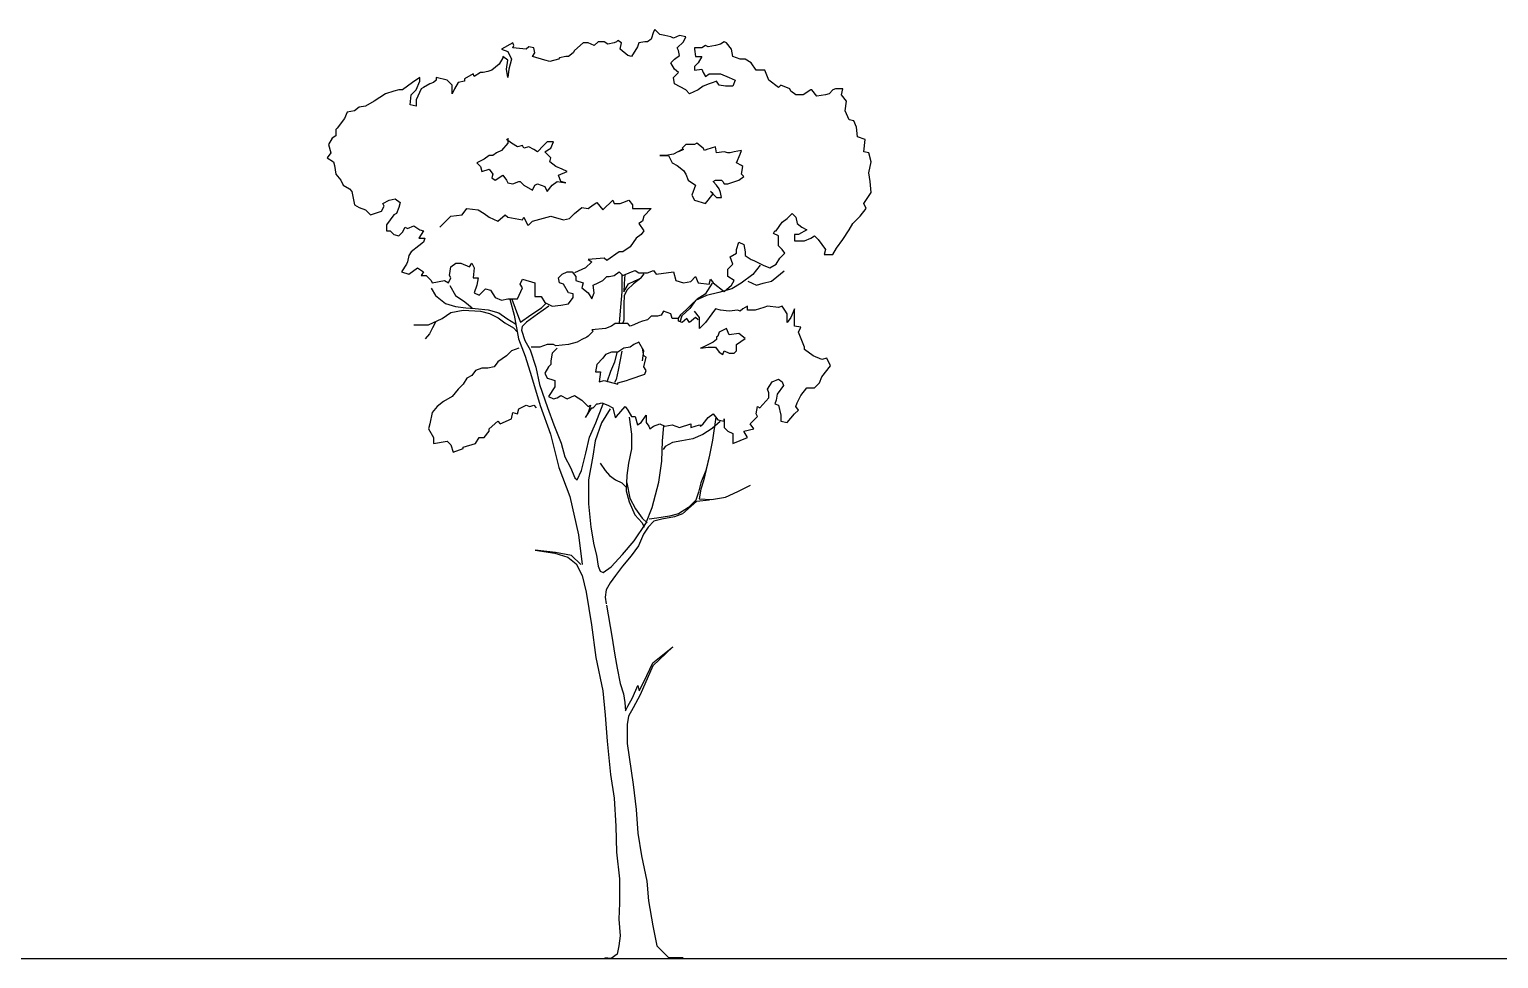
# Model space of a CAD drawing. Header units: millimetres. Extents: x 87938 to 265635, y 330093 to 434310.
# Drawn here: x 180578 to 195129, y 348959 to 358165 of the extents above; entities that cross this region are included whole.
import ezdxf

# ---------------------------------------------------------------- set-up
doc = ezdxf.new("R2010")
doc.units = ezdxf.units.MM
doc.layers.add('www.cad-blocks.net', color=7, linetype='Continuous')

# ---------------------------------------------------------------- blocks, each defined once
blk = doc.blocks.new('A$C42453332')
for p, q in [((3233, 9181), (3208, 9107)), ((3245, 9205), (3233, 9181)), ((3294, 9156), (3245, 9205)), ((1837, 9071), (1727, 9009)), ((1849, 9046), (1837, 9071)), ((1837, 9022), (1849, 9046)), ((1972, 9009), (1837, 9022)), ((1996, 9034), (1972, 9009)), ((2045, 9022), (1996, 9034)), ((2057, 8973), (2045, 9022)), ((2535, 9071), (2449, 8997)), ((2584, 9071), (2535, 9071)), ((2645, 9046), (2584, 9071)), ((2682, 9083), (2645, 9046)), ((2743, 9083), (2682, 9083)), ((2780, 9058), (2743, 9083)), ((2841, 9071), (2780, 9058)), ((2865, 9083), (2841, 9071)), ((2878, 9095), (2865, 9083)), ((2914, 9071), (2878, 9095)), ((2902, 9009), (2914, 9071)), ((3074, 9034), (3012, 8936)), ((3086, 9071), (3074, 9034)), ((3147, 9083), (3086, 9071)), ((3172, 9083), (3147, 9083)), ((3208, 9107), (3172, 9083)), ((3343, 9144), (3294, 9156)), ((3404, 9132), (3343, 9144)), ((3429, 9120), (3404, 9132)), ((3490, 9144), (3429, 9120)), ((3466, 9022), (3527, 9083)), ((3478, 8997), (3466, 9022)), ((3551, 9132), (3490, 9144)), ((3527, 9083), (3551, 9132)), ((3710, 9022), (3637, 9022)), ((3637, 9022), (3637, 9009)), ((3747, 9046), (3710, 9022)), ((3772, 9034), (3747, 9046)), ((3845, 9046), (3772, 9034)), ((3894, 9058), (3845, 9046)), ((3931, 9083), (3894, 9058)), ((3955, 9071), (3931, 9083)), ((4004, 9009), (3955, 9071)), ((1739, 8924), (1702, 8862)), ((1727, 9009), (1788, 8985)), ((1788, 8899), (1739, 8936)), ((1739, 8936), (1739, 8924)), ((1776, 8813), (1788, 8899)), ((1788, 8985), (1825, 8911)), ((1825, 8911), (1800, 8813)), ((2033, 8936), (2057, 8973)), ((2155, 8899), (2033, 8936)), ((2204, 8887), (2155, 8899)), ((2290, 8911), (2204, 8887)), ((2302, 8924), (2290, 8911)), ((2363, 8936), (2302, 8924)), ((2388, 8936), (2363, 8936)), ((2437, 8973), (2388, 8936)), ((2449, 8997), (2437, 8973)), ((2976, 8948), (2902, 9009)), ((3012, 8936), (2976, 8948)), ((3404, 8875), (3441, 8911)), ((3441, 8911), (3490, 8948)), ((3490, 8948), (3478, 8997)), ((3637, 9009), (3649, 8936)), ((3649, 8936), (3710, 8936)), ((3710, 8936), (3674, 8875)), ((4017, 8936), (4004, 9009)), ((4090, 8911), (4017, 8936)), ((4139, 8911), (4090, 8911)), ((4200, 8875), (4139, 8911)), ((1445, 8764), (1359, 8715)), ((1457, 8740), (1445, 8764)), ((1518, 8777), (1457, 8740)), ((1543, 8777), (1518, 8777)), ((1592, 8789), (1543, 8777)), ((1629, 8801), (1592, 8789)), ((1702, 8862), (1629, 8801)), ((1788, 8728), (1776, 8813)), ((1800, 8813), (1788, 8728)), ((3441, 8813), (3404, 8875)), ((3429, 8728), (3478, 8777)), ((3478, 8777), (3441, 8813)), ((3674, 8875), (3637, 8838)), ((3637, 8838), (3637, 8801)), ((3637, 8801), (3710, 8813)), ((3710, 8813), (3723, 8777)), ((3723, 8777), (3747, 8740)), ((3747, 8740), (3784, 8764)), ((3784, 8764), (3894, 8764)), ((3894, 8764), (3980, 8728)), ((4249, 8801), (4200, 8875)), ((4335, 8801), (4249, 8801)), ((4372, 8703), (4335, 8801)), ((661, 8593), (576, 8568)), ((710, 8605), (661, 8593)), ((747, 8605), (710, 8605)), ((845, 8679), (747, 8605)), ((833, 8556), (882, 8605)), ((918, 8728), (845, 8679)), ((882, 8605), (918, 8691)), ((931, 8617), (882, 8507)), ((918, 8691), (918, 8728)), ((955, 8630), (931, 8617)), ((1016, 8666), (955, 8630)), ((1053, 8679), (1016, 8666)), ((1078, 8703), (1053, 8679)), ((1188, 8703), (1078, 8728)), ((1078, 8728), (1078, 8703)), ((1237, 8654), (1188, 8703)), ((1237, 8568), (1237, 8654)), ((1261, 8617), (1237, 8568)), ((1298, 8679), (1261, 8617)), ((1359, 8691), (1298, 8679)), ((1359, 8715), (1359, 8691)), ((3441, 8666), (3429, 8728)), ((3551, 8605), (3441, 8666)), ((3588, 8568), (3551, 8605)), ((3674, 8605), (3588, 8568)), ((3723, 8642), (3674, 8605)), ((3784, 8666), (3723, 8642)), ((3821, 8679), (3784, 8666)), ((3857, 8691), (3821, 8679)), ((3882, 8654), (3857, 8691)), ((3943, 8642), (3882, 8654)), ((4017, 8642), (3943, 8642)), ((3980, 8728), (4041, 8703)), ((4041, 8703), (4017, 8642)), ((4470, 8630), (4372, 8703)), ((4494, 8654), (4470, 8630)), ((4580, 8617), (4494, 8654)), ((4592, 8593), (4580, 8617)), ((4641, 8556), (4592, 8593)), ((4788, 8605), (4715, 8556)), ((4800, 8605), (4788, 8605)), ((4849, 8544), (4800, 8605)), ((5008, 8605), (4972, 8568)), ((5033, 8617), (5008, 8605)), ((5106, 8617), (5033, 8617)), ((5094, 8556), (5106, 8617)), ((380, 8446), (318, 8434)), ((465, 8495), (380, 8446)), ((576, 8568), (465, 8495)), ((820, 8458), (833, 8556)), ((882, 8446), (820, 8458)), ((882, 8507), (882, 8446)), ((4715, 8556), (4641, 8556)), ((4935, 8556), (4849, 8544)), ((4972, 8568), (4935, 8556)), ((5143, 8495), (5094, 8556)), ((5131, 8397), (5143, 8495)), ((171, 8324), (98, 8226)), ((196, 8385), (171, 8324)), ((269, 8397), (196, 8385)), ((318, 8434), (269, 8397)), ((5168, 8311), (5131, 8397)), ((5217, 8299), (5168, 8311)), ((5241, 8238), (5217, 8299)), ((86, 8152), (49, 8128)), ((98, 8226), (86, 8213)), ((86, 8213), (86, 8152)), ((5253, 8140), (5241, 8238)), ((49, 8128), (12, 8066)), ((12, 8066), (37, 7981)), ((1727, 8005), (1678, 7981)), ((1788, 8079), (1727, 8005)), ((1825, 8079), (1776, 8115)), ((1788, 8128), (1788, 8079)), ((1886, 8042), (1825, 8079)), ((1935, 8054), (1886, 8042)), ((1947, 8030), (1935, 8054)), ((1996, 8042), (1947, 8030)), ((2045, 8017), (1996, 8042)), ((2082, 7993), (2045, 8017)), ((2143, 8054), (2082, 7993)), ((2180, 8091), (2143, 8054)), ((2155, 7993), (2216, 8030)), ((2241, 8091), (2180, 8091)), ((2216, 8030), (2241, 8091)), ((3515, 8017), (3429, 7968)), ((3527, 8017), (3478, 7993)), ((3551, 8066), (3515, 8030)), ((3515, 8030), (3527, 8017)), ((3612, 8066), (3551, 8066)), ((3637, 8066), (3612, 8066)), ((3661, 8079), (3637, 8066)), ((3723, 8030), (3661, 8079)), ((3735, 8005), (3723, 8030)), ((3759, 8017), (3735, 8005)), ((3845, 8042), (3759, 8017)), ((3857, 7981), (3845, 8042)), ((4102, 8005), (4029, 7993)), ((4090, 7968), (4102, 8005)), ((5327, 8115), (5253, 8140)), ((5315, 7993), (5327, 8115)), ((37, 7981), (0, 7932)), ((0, 7932), (61, 7895)), ((61, 7895), (73, 7858)), ((73, 7858), (86, 7772)), ((1555, 7919), (1482, 7883)), ((1482, 7883), (1518, 7846)), ((1604, 7956), (1555, 7919)), ((1641, 7956), (1604, 7956)), ((1678, 7981), (1641, 7956)), ((2216, 7932), (2155, 7993)), ((2204, 7895), (2216, 7932)), ((2265, 7846), (2204, 7895)), ((3355, 7956), (3294, 7956)), ((3294, 7956), (3380, 7956)), ((3429, 7968), (3355, 7956)), ((3380, 7956), (3417, 7883)), ((3417, 7883), (3466, 7858)), ((3466, 7858), (3527, 7809)), ((3931, 7993), (3857, 7981)), ((3968, 7981), (3931, 7993)), ((3992, 7981), (3968, 7981)), ((4029, 7993), (3992, 7981)), ((4053, 7883), (4090, 7968)), ((4102, 7858), (4053, 7883)), ((4115, 7846), (4102, 7858)), ((5364, 7981), (5315, 7993)), ((5388, 7895), (5364, 7981)), ((5364, 7785), (5388, 7895)), ((86, 7772), (135, 7711)), ((1518, 7846), (1531, 7797)), ((1531, 7797), (1604, 7821)), ((1604, 7821), (1641, 7772)), ((1641, 7772), (1629, 7736)), ((1629, 7736), (1665, 7711)), ((1665, 7711), (1739, 7760)), ((1739, 7760), (1776, 7711)), ((2327, 7821), (2265, 7846)), ((2290, 7760), (2376, 7797)), ((2314, 7699), (2290, 7760)), ((2376, 7797), (2327, 7821)), ((3527, 7809), (3551, 7772)), ((3551, 7772), (3576, 7711)), ((4078, 7711), (4127, 7748)), ((4102, 7772), (4115, 7846)), ((4127, 7748), (4102, 7772)), ((5376, 7699), (5364, 7785)), ((135, 7711), (159, 7662)), ((159, 7662), (220, 7626)), ((220, 7626), (245, 7601)), ((245, 7601), (269, 7466)), ((1776, 7711), (1788, 7687)), ((1788, 7687), (1837, 7674)), ((1837, 7674), (1898, 7699)), ((1898, 7699), (1910, 7699)), ((1910, 7699), (1947, 7662)), ((1947, 7662), (2033, 7613)), ((2033, 7613), (2057, 7662)), ((2057, 7662), (2082, 7674)), ((2082, 7674), (2155, 7650)), ((2155, 7650), (2180, 7601)), ((2180, 7601), (2229, 7662)), ((2229, 7662), (2278, 7699)), ((2278, 7699), (2363, 7687)), ((2363, 7687), (2314, 7699)), ((3576, 7711), (3649, 7662)), ((3649, 7662), (3612, 7564)), ((3747, 7479), (3821, 7577)), ((3821, 7577), (3796, 7601)), ((3796, 7601), (3857, 7540)), ((3821, 7699), (3845, 7711)), ((3857, 7662), (3821, 7699)), ((3845, 7711), (3906, 7711)), ((3882, 7626), (3857, 7662)), ((3894, 7589), (3882, 7626)), ((3906, 7540), (3894, 7589)), ((3906, 7711), (3919, 7699)), ((3919, 7699), (3931, 7674)), ((3931, 7674), (3968, 7674)), ((3968, 7674), (4078, 7711)), ((5315, 7479), (5388, 7589)), ((5388, 7589), (5376, 7699)), ((269, 7466), (318, 7442)), ((318, 7442), (380, 7417)), ((539, 7405), (563, 7454)), ((551, 7479), (612, 7515)), ((563, 7454), (551, 7479)), ((612, 7515), (674, 7528)), ((674, 7528), (722, 7491)), ((710, 7442), (686, 7381)), ((722, 7491), (710, 7442)), ((1335, 7368), (1384, 7430)), ((1384, 7430), (1494, 7417)), ((2449, 7381), (2523, 7442)), ((2523, 7442), (2584, 7430)), ((2584, 7430), (2633, 7466)), ((2633, 7466), (2670, 7491)), ((2670, 7491), (2731, 7417)), ((2731, 7417), (2829, 7515)), ((2829, 7515), (2841, 7479)), ((2841, 7479), (2902, 7479)), ((2902, 7479), (2927, 7491)), ((2927, 7491), (2988, 7515)), ((2988, 7515), (3025, 7466)), ((3025, 7466), (3025, 7430)), ((3025, 7430), (3208, 7430)), ((3208, 7430), (3135, 7356)), ((3612, 7564), (3637, 7515)), ((3637, 7515), (3747, 7479)), ((3857, 7540), (3906, 7540)), ((5278, 7356), (5339, 7430)), ((5339, 7430), (5315, 7479)), ((380, 7417), (429, 7368)), ((429, 7368), (539, 7405)), ((625, 7319), (588, 7270)), ((661, 7368), (625, 7319)), ((686, 7381), (661, 7368)), ((1114, 7246), (1225, 7356)), ((1225, 7356), (1335, 7368)), ((1494, 7417), (1555, 7381)), ((1555, 7381), (1604, 7344)), ((1604, 7344), (1690, 7307)), ((1690, 7307), (1763, 7368)), ((1763, 7368), (1788, 7344)), ((1788, 7344), (1935, 7319)), ((1935, 7319), (1947, 7344)), ((1947, 7344), (1984, 7270)), ((1996, 7270), (2033, 7307)), ((2033, 7307), (2216, 7356)), ((2216, 7356), (2339, 7319)), ((2339, 7319), (2400, 7332)), ((2400, 7332), (2449, 7381)), ((3123, 7307), (3086, 7283)), ((3086, 7283), (3135, 7209)), ((3135, 7356), (3123, 7307)), ((4445, 7209), (4506, 7295)), ((4506, 7295), (4555, 7332)), ((4555, 7332), (4604, 7381)), ((4604, 7381), (4641, 7344)), ((4641, 7344), (4653, 7283)), ((4653, 7283), (4702, 7246)), ((5168, 7221), (5204, 7283)), ((5204, 7283), (5278, 7356)), ((588, 7270), (588, 7209)), ((588, 7209), (625, 7209)), ((625, 7209), (661, 7172)), ((661, 7172), (710, 7160)), ((710, 7160), (747, 7197)), ((747, 7197), (771, 7246)), ((771, 7246), (796, 7234)), ((796, 7234), (857, 7258)), ((857, 7258), (918, 7221)), ((955, 7209), (906, 7136)), ((906, 7136), (967, 7136)), ((918, 7221), (955, 7209)), ((967, 7136), (955, 7099)), ((1984, 7270), (1996, 7270)), ((3061, 7136), (3000, 7050)), ((3110, 7172), (3061, 7136)), ((3135, 7209), (3110, 7172)), ((4421, 7185), (4433, 7209)), ((4470, 7160), (4421, 7185)), ((4433, 7209), (4445, 7209)), ((4470, 7111), (4470, 7160)), ((4666, 7172), (4629, 7172)), ((4629, 7172), (4629, 7111)), ((4751, 7221), (4666, 7172)), ((4702, 7246), (4751, 7221)), ((4727, 7111), (4788, 7136)), ((4788, 7136), (4825, 7160)), ((4825, 7160), (4862, 7123)), ((5106, 7123), (5168, 7221)), ((833, 7001), (808, 6964)), ((906, 7062), (833, 7001)), ((955, 7099), (906, 7062)), ((2890, 7001), (2768, 6915)), ((2927, 7001), (2890, 7001)), ((3000, 7050), (2927, 7001)), ((3992, 6952), (4053, 6989)), ((4053, 7025), (4078, 7099)), ((4053, 6989), (4053, 7025)), ((4078, 7099), (4127, 7074)), ((4127, 7074), (4139, 7001)), ((4139, 7001), (4139, 6964)), ((4470, 7062), (4470, 7111)), ((4506, 7025), (4470, 7062)), ((4482, 6940), (4531, 6989)), ((4531, 6989), (4506, 7025)), ((4629, 7111), (4727, 7111)), ((4862, 7123), (4935, 7025)), ((4935, 7025), (4923, 6976)), ((5008, 6976), (5045, 7038)), ((5045, 7038), (5106, 7123)), ((784, 6879), (735, 6805)), ((796, 6903), (784, 6879)), ((808, 6964), (796, 6903)), ((808, 6781), (894, 6842)), ((894, 6842), (955, 6805)), ((1212, 6768), (1225, 6854)), ((1225, 6854), (1274, 6891)), ((1274, 6891), (1323, 6891)), ((1323, 6891), (1408, 6854)), ((1408, 6854), (1433, 6891)), ((1433, 6891), (1457, 6842)), ((1457, 6842), (1445, 6744)), ((2559, 6842), (2449, 6793)), ((2621, 6903), (2559, 6842)), ((2743, 6940), (2584, 6927)), ((2584, 6927), (2621, 6903)), ((2768, 6915), (2743, 6940)), ((3968, 6830), (4017, 6879)), ((4017, 6879), (3992, 6952)), ((4139, 6964), (4200, 6927)), ((4200, 6927), (4225, 6915)), ((4289, 6869), (4215, 6777)), ((4225, 6915), (4298, 6879)), ((4298, 6879), (4323, 6866)), ((4323, 6866), (4384, 6842)), ((4384, 6842), (4445, 6879)), ((4445, 6879), (4482, 6940)), ((4923, 6976), (5008, 6976)), ((735, 6805), (808, 6781)), ((955, 6805), (931, 6768)), ((931, 6768), (980, 6768)), ((980, 6768), (1029, 6719)), ((1029, 6719), (1041, 6695)), ((1041, 6695), (1163, 6719)), ((1163, 6719), (1200, 6695)), ((1200, 6695), (1225, 6744)), ((1225, 6744), (1212, 6768)), ((1445, 6744), (1494, 6744)), ((1494, 6744), (1482, 6670)), ((1910, 6683), (1935, 6732)), ((1935, 6732), (2057, 6695)), ((2057, 6695), (2057, 6634)), ((2290, 6744), (2327, 6781)), ((2302, 6695), (2290, 6744)), ((2339, 6683), (2302, 6695)), ((2327, 6781), (2376, 6805)), ((2376, 6805), (2425, 6805)), ((2425, 6805), (2461, 6756)), ((2461, 6756), (2461, 6719)), ((2461, 6719), (2535, 6695)), ((2535, 6695), (2523, 6646)), ((2633, 6670), (2682, 6695)), ((2682, 6695), (2731, 6719)), ((2731, 6719), (2768, 6756)), ((2768, 6756), (2792, 6756)), ((2792, 6756), (2841, 6768)), ((2841, 6768), (2890, 6805)), ((2890, 6805), (2927, 6768)), ((2917, 6777), (2917, 6606)), ((2927, 6768), (3012, 6805)), ((2948, 6777), (2942, 6685)), ((2985, 6685), (3040, 6710)), ((3012, 6805), (3049, 6817)), ((3107, 6740), (3033, 6685)), ((3040, 6710), (3107, 6740)), ((3049, 6817), (3086, 6793)), ((3086, 6793), (3172, 6793)), ((3107, 6740), (3138, 6783)), ((3172, 6793), (3233, 6817)), ((3233, 6817), (3257, 6781)), ((3257, 6781), (3429, 6805)), ((3429, 6805), (3453, 6719)), ((3453, 6719), (3527, 6695)), ((3527, 6695), (3600, 6707)), ((3600, 6707), (3649, 6756)), ((3649, 6756), (3674, 6695)), ((3674, 6695), (3784, 6683)), ((3784, 6683), (3796, 6732)), ((3796, 6732), (3821, 6695)), ((3821, 6695), (3931, 6609)), ((3968, 6793), (3968, 6830)), ((3968, 6756), (3968, 6793)), ((4029, 6719), (3968, 6756)), ((4004, 6670), (4029, 6719)), ((4215, 6777), (4099, 6691)), ((4166, 6710), (4252, 6673)), ((4319, 6691), (4399, 6710)), ((4399, 6710), (4454, 6753)), ((4454, 6753), (4527, 6814)), ((1031, 6642), (1074, 6569)), ((1074, 6569), (1172, 6489)), ((1215, 6667), (1270, 6569)), ((1270, 6569), (1362, 6508)), ((1482, 6670), (1457, 6597)), ((1457, 6597), (1506, 6572)), ((1506, 6572), (1567, 6634)), ((1567, 6634), (1616, 6621)), ((1616, 6621), (1665, 6548)), ((1665, 6548), (1727, 6523)), ((1886, 6536), (1935, 6646)), ((1935, 6646), (1910, 6683)), ((2057, 6634), (2057, 6560)), ((2057, 6560), (2118, 6560)), ((2118, 6560), (2155, 6499)), ((2388, 6597), (2339, 6683)), ((2437, 6585), (2388, 6597)), ((2388, 6487), (2437, 6548)), ((2437, 6548), (2437, 6585)), ((2523, 6646), (2584, 6597)), ((2584, 6597), (2621, 6536)), ((2621, 6536), (2645, 6597)), ((2645, 6597), (2633, 6670)), ((2917, 6606), (2905, 6453)), ((2942, 6685), (2936, 6606)), ((2936, 6606), (2985, 6685)), ((2942, 6569), (2936, 6483)), ((2972, 6624), (2942, 6569)), ((3033, 6685), (2972, 6624)), ((3756, 6569), (3646, 6520)), ((3744, 6581), (3664, 6532)), ((3811, 6691), (3744, 6581)), ((3878, 6599), (3756, 6569)), ((4007, 6636), (3878, 6599)), ((3931, 6609), (4004, 6670)), ((4099, 6691), (4007, 6636)), ((4252, 6673), (4319, 6691)), ((1172, 6489), (1270, 6459)), ((1225, 6401), (1347, 6425)), ((1270, 6459), (1374, 6446)), ((1347, 6425), (1518, 6413)), ((1362, 6508), (1435, 6446)), ((1374, 6446), (1466, 6440)), ((1466, 6440), (1595, 6428)), ((1518, 6413), (1607, 6391)), ((1595, 6428), (1699, 6397)), ((1727, 6523), (1788, 6536)), ((1788, 6536), (1886, 6536)), ((1809, 6532), (1852, 6373)), ((1827, 6532), (1895, 6355)), ((2017, 6379), (2121, 6446)), ((2195, 6465), (2084, 6385)), ((2121, 6446), (2164, 6489)), ((2155, 6499), (2229, 6462)), ((2229, 6462), (2314, 6474)), ((2314, 6474), (2388, 6487)), ((2905, 6453), (2893, 6299)), ((2936, 6483), (2936, 6416)), ((2936, 6416), (2936, 6324)), ((3331, 6413), (3306, 6376)), ((3404, 6389), (3331, 6413)), ((3554, 6428), (3499, 6379)), ((3591, 6440), (3511, 6367)), ((3603, 6477), (3554, 6428)), ((3646, 6520), (3591, 6440)), ((3664, 6532), (3603, 6477)), ((3686, 6352), (3637, 6413)), ((3845, 6438), (3808, 6389)), ((3894, 6425), (3845, 6438)), ((3980, 6413), (3894, 6425)), ((4066, 6425), (3980, 6413)), ((4090, 6413), (4066, 6425)), ((4115, 6438), (4090, 6413)), ((4164, 6462), (4115, 6438)), ((4164, 6425), (4164, 6462)), ((4237, 6425), (4164, 6425)), ((4323, 6450), (4237, 6425)), ((4359, 6462), (4323, 6450)), ((4470, 6450), (4359, 6462)), ((4506, 6462), (4470, 6450)), ((4531, 6425), (4506, 6462)), ((4555, 6389), (4531, 6425)), ((4629, 6438), (4592, 6352)), ((4629, 6266), (4629, 6438)), ((857, 6278), (1004, 6278)), ((1004, 6278), (1139, 6340)), ((1074, 6306), (1044, 6250)), ((1139, 6340), (1225, 6401)), ((1607, 6391), (1693, 6348)), ((1693, 6348), (1760, 6299)), ((1699, 6397), (1778, 6342)), ((1760, 6299), (1846, 6250)), ((1778, 6342), (1864, 6287)), ((1852, 6373), (1895, 6140)), ((1895, 6355), (1913, 6306)), ((1913, 6306), (2017, 6379)), ((1931, 6263), (1925, 6226)), ((1974, 6306), (1931, 6263)), ((2084, 6385), (1974, 6306)), ((2816, 6266), (2755, 6242)), ((2853, 6291), (2816, 6266)), ((2939, 6291), (2853, 6291)), ((2936, 6324), (2923, 6287)), ((2976, 6291), (2939, 6291)), ((3000, 6266), (2976, 6291)), ((3037, 6278), (3000, 6266)), ((3086, 6303), (3037, 6278)), ((3123, 6315), (3086, 6303)), ((3172, 6327), (3123, 6315)), ((3208, 6364), (3172, 6327)), ((3270, 6364), (3208, 6364)), ((3306, 6376), (3270, 6364)), ((3417, 6340), (3404, 6389)), ((3478, 6340), (3417, 6340)), ((3499, 6379), (3468, 6336)), ((3478, 6315), (3478, 6340)), ((3515, 6303), (3478, 6315)), ((3511, 6367), (3493, 6306)), ((3563, 6340), (3515, 6303)), ((3588, 6303), (3563, 6340)), ((3649, 6352), (3588, 6303)), ((3674, 6327), (3649, 6352)), ((3686, 6242), (3686, 6352)), ((3747, 6303), (3686, 6242)), ((3808, 6389), (3747, 6303)), ((4555, 6303), (4555, 6389)), ((4592, 6352), (4555, 6303)), ((4690, 6254), (4629, 6266)), ((1013, 6189), (970, 6140)), ((1044, 6250), (1013, 6189)), ((1846, 6250), (1882, 6208)), ((1895, 6140), (1962, 5969)), ((1925, 6226), (1956, 6122)), ((1956, 6122), (2011, 6030)), ((2523, 6132), (2474, 6107)), ((2572, 6156), (2523, 6132)), ((2584, 6168), (2572, 6156)), ((2633, 6217), (2584, 6168)), ((2755, 6242), (2621, 6229)), ((2621, 6229), (2633, 6217)), ((3857, 6132), (3821, 6107)), ((3870, 6168), (3857, 6156)), ((3857, 6156), (3857, 6132)), ((3882, 6205), (3870, 6168)), ((3955, 6242), (3882, 6205)), ((3980, 6180), (3955, 6242)), ((4078, 6193), (3980, 6180)), ((4053, 6083), (4139, 6144)), ((4139, 6144), (4078, 6193)), ((4666, 6205), (4690, 6254)), ((4727, 6058), (4666, 6205)), ((1776, 5972), (1690, 5911)), ((1825, 6021), (1776, 5972)), ((1898, 6046), (1825, 6021)), ((1962, 5969), (2023, 5767)), ((2011, 6030), (2066, 5859)), ((2057, 6058), (2021, 6058)), ((2082, 6058), (2057, 6058)), ((2106, 6058), (2082, 6058)), ((2180, 6083), (2106, 6058)), ((2241, 6083), (2180, 6083)), ((2229, 5997), (2216, 5923)), ((2278, 6046), (2229, 5997)), ((2265, 6070), (2241, 6083)), ((2388, 6083), (2265, 6070)), ((2474, 6107), (2388, 6083)), ((2755, 5985), (2731, 5948)), ((2816, 6009), (2755, 5985)), ((2878, 6009), (2816, 6009)), ((2868, 6006), (2844, 5908)), ((2939, 6046), (2878, 6009)), ((2917, 6018), (2899, 5914)), ((3000, 6058), (2939, 6046)), ((3037, 6083), (3000, 6058)), ((3086, 6107), (3037, 6083)), ((3135, 6021), (3086, 6107)), ((3135, 5972), (3123, 6046)), ((3123, 5923), (3135, 6021)), ((3159, 5960), (3135, 5972)), ((3723, 6058), (3698, 6046)), ((3698, 6046), (3772, 6058)), ((3821, 6107), (3723, 6058)), ((3772, 6058), (3845, 6058)), ((3845, 6058), (3882, 6009)), ((3882, 6009), (3919, 5985)), ((3919, 5985), (3931, 6021)), ((3931, 6021), (3980, 5997)), ((3980, 5997), (4029, 5997)), ((4029, 5997), (4053, 6021)), ((4053, 6021), (4053, 6083)), ((4727, 6034), (4727, 6058)), ((4813, 5972), (4727, 6034)), ((4898, 5936), (4813, 5972)), ((1469, 5825), (1433, 5776)), ((1531, 5850), (1469, 5825)), ((1592, 5850), (1531, 5850)), ((1653, 5862), (1592, 5850)), ((1690, 5911), (1653, 5862)), ((2066, 5859), (2103, 5687)), ((2192, 5862), (2155, 5801)), ((2216, 5887), (2192, 5862)), ((2216, 5923), (2216, 5887)), ((2670, 5887), (2657, 5813)), ((2731, 5948), (2670, 5887)), ((2844, 5908), (2807, 5816)), ((2880, 5828), (2862, 5736)), ((2899, 5914), (2880, 5828)), ((3135, 5862), (3159, 5960)), ((3159, 5825), (3135, 5862)), ((3147, 5789), (3159, 5825)), ((4947, 5948), (4898, 5936)), ((4898, 5764), (4984, 5874)), ((4984, 5874), (4947, 5948)), ((1347, 5691), (1298, 5642)), ((1384, 5752), (1347, 5691)), ((1433, 5776), (1384, 5752)), ((2023, 5767), (2109, 5479)), ((2103, 5687), (2182, 5461)), ((2155, 5801), (2180, 5752)), ((2180, 5752), (2216, 5740)), ((2216, 5740), (2253, 5727)), ((2253, 5727), (2253, 5666)), ((2657, 5813), (2706, 5813)), ((2706, 5813), (2694, 5715)), ((2694, 5715), (2743, 5727)), ((2743, 5727), (2878, 5691)), ((2807, 5816), (2770, 5712)), ((2862, 5736), (2844, 5706)), ((2878, 5703), (2963, 5727)), ((2878, 5691), (2878, 5703)), ((2963, 5727), (3000, 5740)), ((3000, 5740), (3147, 5789)), ((4359, 5642), (4408, 5715)), ((4408, 5715), (4470, 5740)), ((4519, 5678), (4457, 5593)), ((4470, 5740), (4506, 5715)), ((4506, 5715), (4519, 5678)), ((4825, 5654), (4874, 5703)), ((4874, 5703), (4898, 5764)), ((1237, 5568), (1151, 5519)), ((1298, 5642), (1237, 5568)), ((2253, 5666), (2192, 5568)), ((2192, 5568), (2241, 5544)), ((2241, 5544), (2278, 5556)), ((2278, 5556), (2314, 5580)), ((2314, 5580), (2376, 5544)), ((2376, 5544), (2449, 5580)), ((2449, 5580), (2486, 5556)), ((2486, 5556), (2523, 5531)), ((2523, 5531), (2584, 5470)), ((4286, 5458), (4372, 5556)), ((4372, 5605), (4359, 5642)), ((4372, 5556), (4372, 5605)), ((4445, 5531), (4433, 5495)), ((4457, 5593), (4445, 5531)), ((4653, 5507), (4690, 5580)), ((4690, 5580), (4751, 5654)), ((4751, 5654), (4776, 5654)), ((4776, 5654), (4825, 5654)), ((1041, 5409), (1016, 5299)), ((1090, 5470), (1041, 5409)), ((1151, 5519), (1090, 5470)), ((1825, 5348), (1837, 5409)), ((1837, 5409), (1886, 5397)), ((1886, 5397), (1898, 5446)), ((1898, 5446), (1972, 5482)), ((1972, 5482), (2008, 5470)), ((2008, 5470), (2045, 5482)), ((2045, 5482), (2070, 5458)), ((2109, 5479), (2213, 5197)), ((2182, 5461), (2244, 5289)), ((2559, 5360), (2621, 5458)), ((2584, 5409), (2559, 5360)), ((2584, 5470), (2608, 5482)), ((2608, 5482), (2584, 5409)), ((2621, 5458), (2633, 5458)), ((2633, 5458), (2670, 5495)), ((2660, 5308), (2733, 5497)), ((2670, 5495), (2682, 5495)), ((2682, 5495), (2719, 5507)), ((2801, 5448), (2715, 5308)), ((2719, 5507), (2780, 5482)), ((2780, 5482), (2829, 5458)), ((2829, 5458), (2853, 5360)), ((2865, 5372), (2951, 5470)), ((2951, 5470), (2976, 5434)), ((2976, 5434), (3012, 5372)), ((3110, 5311), (3159, 5385)), ((3159, 5385), (3159, 5372)), ((3772, 5360), (3821, 5397)), ((3821, 5397), (3870, 5336)), ((4249, 5397), (4261, 5470)), ((4261, 5372), (4249, 5397)), ((4261, 5470), (4286, 5458)), ((4433, 5495), (4470, 5482)), ((4470, 5482), (4494, 5385)), ((4494, 5385), (4494, 5323)), ((4555, 5311), (4629, 5397)), ((4629, 5397), (4666, 5434)), ((4641, 5470), (4653, 5507)), ((4666, 5434), (4641, 5470)), ((1016, 5299), (1004, 5250)), ((1004, 5250), (1053, 5164)), ((1604, 5250), (1690, 5323)), ((1604, 5225), (1604, 5250)), ((1690, 5323), (1714, 5299)), ((1714, 5299), (1825, 5348)), ((2244, 5289), (2317, 5105)), ((2599, 5167), (2660, 5308)), ((2715, 5308), (2654, 5130)), ((2853, 5360), (2865, 5372)), ((2991, 5363), (3015, 5197)), ((3012, 5372), (3049, 5372)), ((3049, 5372), (3074, 5287)), ((3074, 5287), (3110, 5311)), ((3159, 5372), (3159, 5311)), ((3159, 5311), (3184, 5274)), ((3184, 5274), (3196, 5250)), ((3196, 5250), (3233, 5274)), ((3233, 5274), (3294, 5299)), ((3294, 5299), (3343, 5274)), ((3321, 5130), (3334, 5277)), ((3343, 5274), (3417, 5287)), ((3417, 5287), (3490, 5262)), ((3490, 5262), (3600, 5299)), ((3600, 5299), (3600, 5262)), ((3600, 5262), (3686, 5287)), ((3686, 5287), (3698, 5274)), ((3698, 5274), (3723, 5299)), ((3811, 5252), (3719, 5191)), ((3723, 5299), (3772, 5360)), ((3891, 5320), (3811, 5252)), ((3848, 5363), (3817, 5136)), ((3870, 5336), (3931, 5323)), ((3931, 5323), (3931, 5348)), ((3931, 5348), (3931, 5262)), ((3931, 5262), (3968, 5225)), ((4127, 5225), (4225, 5250)), ((4188, 5299), (4261, 5372)), ((4225, 5250), (4188, 5299)), ((4494, 5323), (4555, 5311)), ((1053, 5164), (1053, 5103)), ((1053, 5103), (1188, 5127)), ((1188, 5127), (1225, 5091)), ((1347, 5066), (1469, 5103)), ((1469, 5103), (1506, 5164)), ((1506, 5164), (1555, 5164)), ((1555, 5164), (1604, 5225)), ((2213, 5197), (2293, 4867)), ((2317, 5105), (2354, 4971)), ((2562, 5008), (2599, 5167)), ((2654, 5130), (2629, 4977)), ((3015, 5197), (3015, 5050)), ((3315, 4928), (3321, 5130)), ((3419, 5112), (3346, 5075)), ((3511, 5130), (3419, 5112)), ((3621, 5148), (3511, 5130)), ((3719, 5191), (3621, 5148)), ((3817, 5136), (3787, 4989)), ((3968, 5225), (4017, 5201)), ((4017, 5201), (4017, 5103)), ((4017, 5103), (4164, 5164)), ((4164, 5164), (4127, 5225)), ((1225, 5091), (1249, 5017)), ((1249, 5017), (1347, 5054)), ((1347, 5054), (1347, 5066)), ((2354, 4971), (2409, 4867)), ((2519, 4836), (2562, 5008)), ((2629, 4977), (2587, 4744)), ((3015, 5050), (2985, 4910)), ((3346, 5075), (3327, 5044)), ((3780, 4959), (3725, 4732)), ((3787, 4989), (3750, 4836)), ((2293, 4867), (2403, 4579)), ((2409, 4867), (2452, 4763)), ((2476, 4744), (2519, 4836)), ((2703, 4910), (2752, 4836)), ((2752, 4836), (2795, 4787)), ((2985, 4910), (2966, 4787)), ((3285, 4720), (3315, 4928)), ((3750, 4836), (3701, 4714)), ((2452, 4763), (2476, 4744)), ((2587, 4744), (2587, 4505)), ((2795, 4787), (2856, 4744)), ((2856, 4744), (2917, 4714)), ((2917, 4714), (2966, 4665)), ((2966, 4787), (2960, 4634)), ((2966, 4714), (2997, 4561)), ((3217, 4469), (3285, 4720)), ((3701, 4714), (3676, 4622)), ((3725, 4732), (3701, 4652)), ((4068, 4628), (4191, 4689)), ((2403, 4579), (2489, 4199)), ((2960, 4634), (2991, 4524)), ((2991, 4524), (3046, 4395)), ((2997, 4561), (3052, 4456)), ((3652, 4542), (3578, 4469)), ((3658, 4530), (3603, 4481)), ((3676, 4622), (3652, 4542)), ((3787, 4542), (3658, 4530)), ((3701, 4652), (3683, 4554)), ((3683, 4554), (3805, 4548)), ((3805, 4548), (3946, 4573)), ((3946, 4573), (4068, 4628)), ((2587, 4505), (2611, 4273)), ((3046, 4395), (3119, 4316)), ((3052, 4456), (3119, 4365)), ((3156, 4310), (3217, 4469)), ((3389, 4383), (3266, 4365)), ((3438, 4377), (3315, 4352)), ((3480, 4407), (3389, 4383)), ((3517, 4407), (3438, 4377)), ((3578, 4469), (3480, 4407)), ((3603, 4481), (3517, 4407)), ((2611, 4273), (2642, 4101)), ((3040, 4138), (3156, 4310)), ((3119, 4365), (3168, 4316)), ((3119, 4316), (3138, 4273)), ((3180, 4273), (3131, 4205)), ((3236, 4334), (3180, 4273)), ((3266, 4365), (3187, 4352)), ((3315, 4352), (3236, 4334)), ((2489, 4199), (2525, 3905)), ((2642, 4101), (2666, 3997)), ((2923, 4003), (3040, 4138)), ((3082, 4089), (3009, 3991)), ((3131, 4205), (3082, 4089)), ((2262, 4023), (2058, 4046)), ((2058, 4046), (2254, 4016)), ((2254, 4016), (2382, 3978)), ((2420, 3993), (2262, 4023)), ((2382, 3978), (2465, 3910)), ((2511, 3903), (2420, 3993)), ((2666, 3997), (2684, 3887)), ((2813, 3881), (2923, 4003)), ((3009, 3991), (2923, 3887)), ((2465, 3910), (2526, 3797)), ((2526, 3797), (2563, 3631)), ((2684, 3887), (2703, 3838)), ((2703, 3838), (2733, 3826)), ((2733, 3826), (2813, 3881)), ((2856, 3795), (2801, 3722)), ((2923, 3887), (2856, 3795)), ((2764, 3654), (2752, 3581)), ((2801, 3722), (2764, 3654)), ((2563, 3631), (2616, 3307)), ((2752, 3581), (2764, 3514)), ((2767, 3503), (2819, 3194)), ((2616, 3307), (2661, 2984)), ((2819, 3194), (2850, 3006)), ((3226, 2931), (3422, 3089)), ((3422, 3089), (3226, 2901)), ((2661, 2984), (2729, 2652)), ((2850, 3006), (2872, 2878)), ((3136, 2742), (3226, 2931)), ((2872, 2878), (2902, 2727)), ((3226, 2901), (3098, 2614)), ((2729, 2652), (2752, 2411)), ((2902, 2727), (2933, 2622)), ((2933, 2622), (2948, 2539)), ((3023, 2584), (3076, 2705)), ((3076, 2705), (3091, 2652)), ((3091, 2652), (3136, 2742)), ((2948, 2539), (2955, 2456)), ((2955, 2456), (2978, 2501)), ((2978, 2501), (3023, 2584)), ((3030, 2486), (2985, 2403)), ((3098, 2614), (3030, 2486)), ((2752, 2411), (2774, 2155)), ((2985, 2403), (2970, 2321)), ((2970, 2321), (2970, 2245)), ((2970, 2245), (2970, 2132)), ((2774, 2155), (2804, 1823)), ((2970, 2132), (3030, 1725)), ((2804, 1823), (2842, 1590)), ((3030, 1725), (3061, 1477)), ((2842, 1590), (2857, 1311)), ((3061, 1477), (3076, 1243)), ((2857, 1311), (2865, 1055)), ((3076, 1243), (3113, 1017)), ((2865, 1055), (2895, 791)), ((3113, 1017), (3166, 768)), ((2895, 791), (2895, 550)), ((3166, 768), (3181, 573)), ((2895, 550), (2887, 392)), ((3181, 573), (3226, 324)), ((2887, 392), (2902, 226)), ((3226, 324), (3264, 128)), ((2902, 226), (2887, 128)), ((2812, 0), (2750, 9)), ((2872, 45), (2812, 0)), ((2887, 128), (2872, 45)), ((3264, 128), (3302, 90)), ((3302, 90), (3377, 15)), ((3377, 15), (3526, 10))]:
    blk.add_line(p, q)
blk = doc.blocks.new('format')
at = {"layer": 'www.cad-blocks.net', "color": 155, "true_color": 0x546d8e}
blk.add_line((102854, 348959), (265635, 348959), dxfattribs=at)

msp = doc.modelspace()

# ---------------------------------------------------------------- block references
msp.add_blockref('A$C42453332', (183528, 348959))
at = {"layer": 'www.cad-blocks.net'}
msp.add_blockref('format', (0, 0), dxfattribs=at)

doc.saveas('drawing.dxf')
